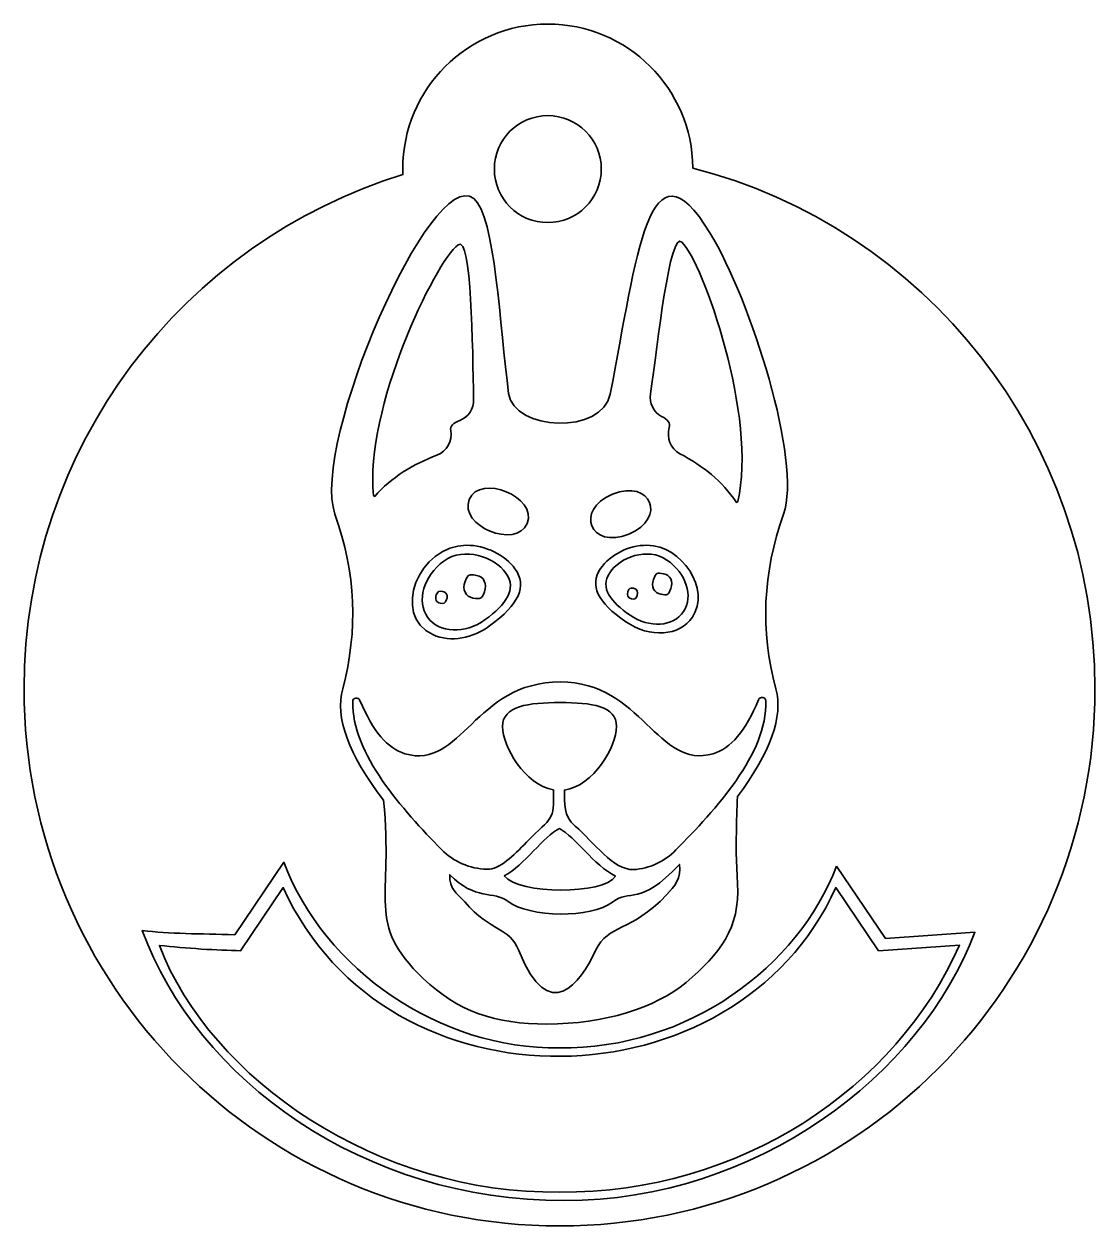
# Model space of a CAD drawing. Header units: inches. Extents: x 10.06 to 13.56, y -8.78 to -4.86.
import ezdxf

# ---------------------------------------------------------------- set-up
doc = ezdxf.new("R2010")
doc.units = ezdxf.units.IN
doc.header["$MEASUREMENT"] = 0
doc.layers.add('_U+0421_U+043B_U+043E_U+0439 1', color=7, linetype='Continuous')

msp = doc.modelspace()

# ---------------------------------------------------------------- linework, layer by layer
at = {"layer": '_U+0421_U+043B_U+043E_U+0439 1', "color": 242, "lineweight": 35, "true_color": 0xc1272d}
for points, knots in [([(12.2413, -5.3264), (12.2393, -5.0663), (12.0279, -4.8558), (11.7674, -4.8558), (11.5056, -4.8558), (11.2933, -5.0681), (11.2933, -5.3299), (11.2933, -5.3358), (11.2936, -5.3418), (11.2939, -5.3478), (10.5771, -5.5675), (10.0556, -6.2365), (10.0556, -7.0278), (10.0556, -7.9978), (10.839, -8.784), (11.8056, -8.784), (12.7721, -8.784), (13.5556, -7.9978), (13.5556, -7.0278), (13.5556, -6.2087), (12.9969, -5.5207), (12.2413, -5.3264)], [0, 0, 0, 0, 1, 1, 1, 2, 2, 2, 3, 3, 3, 4, 4, 4, 5, 5, 5, 6, 6, 6, 7, 7, 7, 7]), ([(11.7674, -5.5046), (11.6708, -5.5046), (11.5926, -5.4264), (11.5926, -5.3299), (11.5926, -5.2333), (11.6708, -5.1551), (11.7674, -5.1551), (11.8639, -5.1551), (11.9421, -5.2333), (11.9421, -5.3299), (11.9421, -5.4264), (11.8639, -5.5046), (11.7674, -5.5046)], [0, 0, 0, 0, 1, 1, 1, 2, 2, 2, 3, 3, 3, 4, 4, 4, 4])]:
    msp.add_open_spline(points, degree=3, knots=knots, dxfattribs=at)
at = {"layer": '_U+0421_U+043B_U+043E_U+0439 1', "color": 7, "lineweight": 35, "true_color": 0xffffff}
for points, knots in [([(12.2971, -5.5381), (12.0974, -5.2103), (12.059, -5.6112), (11.9714, -6.065), (11.947, -6.1981), (11.6554, -6.1864), (11.6393, -6.0629), (11.6102, -5.8469), (11.5958, -5.4814), (11.5251, -5.4259), (11.3868, -5.3174), (10.9909, -6.2284), (11.0717, -6.4576), (11.1399, -6.6501), (11.148, -6.8367), (11.0969, -7.0281), (11.0716, -7.1225), (11.1156, -7.2428), (11.2303, -7.3926), (11.2647, -7.7189), (11.1695, -7.7918), (11.3603, -7.9753), (11.4728, -8.0833), (11.5967, -8.1241), (11.7647, -8.1241), (11.9517, -8.1241), (12.12, -8.0713), (12.2194, -7.988), (12.3296, -7.8955), (12.3963, -7.8098), (12.3872, -7.6662), (12.3783, -7.5273), (12.3873, -7.3945), (12.387, -7.3806), (12.4957, -7.236), (12.5372, -7.1196), (12.5126, -7.0281), (12.4614, -6.8369), (12.4695, -6.6501), (12.5377, -6.4576), (12.5982, -6.2865), (12.4318, -5.7592), (12.2971, -5.5381)], [0, 0, 0, 0, 1, 1, 1, 2, 2, 2, 3, 3, 3, 4, 4, 4, 5, 5, 5, 6, 6, 6, 7, 7, 7, 8, 8, 8, 9, 9, 9, 10, 10, 10, 11, 11, 11, 12, 12, 12, 13, 13, 13, 14, 14, 14, 14]), ([(12.1028, -6.0648), (12.127, -5.8995), (12.1651, -5.5305), (12.2054, -5.5685), (12.274, -5.633), (12.4542, -6.1447), (12.388, -6.4166), (12.388, -6.4166), (12.384, -6.4191), (12.384, -6.4191), (12.3376, -6.3503), (12.2736, -6.2989), (12.1991, -6.2601), (12.168, -6.244), (12.1547, -6.208), (12.1644, -6.1744), (12.1682, -6.1608), (12.1597, -6.1487), (12.1388, -6.138), (12.1124, -6.1243), (12.0984, -6.0945), (12.1028, -6.0648)], [0, 0, 0, 0, 1, 1, 1, 2, 2, 2, 3, 3, 3, 4, 4, 4, 5, 5, 5, 6, 6, 6, 7, 7, 7, 7]), ([(11.4743, -5.5772), (11.5191, -5.5446), (11.5213, -5.9161), (11.5249, -6.0833), (11.5254, -6.1131), (11.5079, -6.1411), (11.4799, -6.1512), (11.4578, -6.1594), (11.4479, -6.1704), (11.4501, -6.1843), (11.4555, -6.2188), (11.4378, -6.2528), (11.4051, -6.2649), (11.3262, -6.2942), (11.2565, -6.3372), (11.2017, -6.3998), (11.2017, -6.3998), (11.1981, -6.3967), (11.1981, -6.3967), (11.1661, -6.1189), (11.3982, -5.6328), (11.4743, -5.5772)], [0, 0, 0, 0, 1, 1, 1, 2, 2, 2, 3, 3, 3, 4, 4, 4, 5, 5, 5, 6, 6, 6, 7, 7, 7, 7]), ([(11.6999, -6.4878), (11.6643, -6.5729), (11.4758, -6.497), (11.5106, -6.4099), (11.5461, -6.3236), (11.7347, -6.4023), (11.6999, -6.4878)], [0, 0, 0, 0, 1, 1, 1, 2, 2, 2, 2]), ([(11.9788, -6.3927), (12.1047, -6.3412), (12.1576, -6.4711), (12.0323, -6.5227), (11.9059, -6.574), (11.854, -6.4443), (11.9788, -6.3927)], [0, 0, 0, 0, 1, 1, 1, 2, 2, 2, 2]), ([(11.5773, -6.8228), (11.5235, -6.862), (11.4504, -6.879), (11.3917, -6.8513), (11.2537, -6.787), (11.3459, -6.5592), (11.5019, -6.5592), (11.563, -6.5592), (11.6281, -6.5908), (11.6601, -6.6359), (11.7004, -6.693), (11.6742, -6.7523), (11.5773, -6.8228)], [0, 0, 0, 0, 1, 1, 1, 2, 2, 2, 3, 3, 3, 4, 4, 4, 4]), ([(12.24, -6.7944), (12.1982, -6.8568), (12.1009, -6.8633), (12.0222, -6.8094), (11.9293, -6.7454), (11.903, -6.6901), (11.9397, -6.6355), (11.9697, -6.5907), (12.0319, -6.5592), (12.091, -6.5592), (12.2064, -6.5592), (12.3, -6.7046), (12.24, -6.7944)], [0, 0, 0, 0, 1, 1, 1, 2, 2, 2, 3, 3, 3, 4, 4, 4, 4]), ([(11.4276, -6.611), (11.3609, -6.6596), (11.3372, -6.7417), (11.3746, -6.7944), (11.412, -6.8472), (11.4963, -6.8506), (11.563, -6.802), (11.6297, -6.7534), (11.6679, -6.703), (11.6305, -6.6502), (11.5931, -6.5975), (11.4942, -6.5624), (11.4276, -6.611)], [0, 0, 0, 0, 1, 1, 1, 2, 2, 2, 3, 3, 3, 4, 4, 4, 4]), ([(11.9697, -6.649), (11.9363, -6.6988), (11.9731, -6.7446), (12.0361, -6.7879), (12.0991, -6.8313), (12.1772, -6.826), (12.2105, -6.7762), (12.2439, -6.7264), (12.2198, -6.6508), (12.1568, -6.6075), (12.0938, -6.5642), (12.003, -6.5991), (11.9697, -6.649)], [0, 0, 0, 0, 1, 1, 1, 2, 2, 2, 3, 3, 3, 4, 4, 4, 4]), ([(11.5601, -6.7114), (11.5502, -6.7372), (11.547, -6.7355), (11.5228, -6.7317), (11.4985, -6.7279), (11.4869, -6.7038), (11.4968, -6.678), (11.5067, -6.6522), (11.5098, -6.6539), (11.5341, -6.6577), (11.5583, -6.6615), (11.57, -6.6856), (11.5601, -6.7114)], [0, 0, 0, 0, 1, 1, 1, 2, 2, 2, 3, 3, 3, 4, 4, 4, 4]), ([(12.1695, -6.7008), (12.1607, -6.7239), (12.1579, -6.7224), (12.1362, -6.719), (12.1145, -6.7156), (12.104, -6.6942), (12.1128, -6.671), (12.1216, -6.6479), (12.1244, -6.6495), (12.1461, -6.6528), (12.1678, -6.6562), (12.1783, -6.6776), (12.1695, -6.7008)], [0, 0, 0, 0, 1, 1, 1, 2, 2, 2, 3, 3, 3, 4, 4, 4, 4]), ([(11.4367, -6.7369), (11.4318, -6.7498), (11.428, -6.7505), (11.4159, -6.7486), (11.4037, -6.7467), (11.3979, -6.7347), (11.4029, -6.7218), (11.4078, -6.7089), (11.4116, -6.7082), (11.4237, -6.7101), (11.4359, -6.712), (11.4417, -6.724), (11.4367, -6.7369)], [0, 0, 0, 0, 1, 1, 1, 2, 2, 2, 3, 3, 3, 4, 4, 4, 4]), ([(12.0592, -6.7239), (12.0548, -6.7355), (12.0514, -6.7361), (12.0405, -6.7344), (12.0297, -6.7327), (12.0244, -6.722), (12.0288, -6.7104), (12.0332, -6.6989), (12.0366, -6.6982), (12.0475, -6.6999), (12.0583, -6.7016), (12.0636, -6.7123), (12.0592, -6.7239)], [0, 0, 0, 0, 1, 1, 1, 2, 2, 2, 3, 3, 3, 4, 4, 4, 4]), ([(12.4799, -7.0682), (12.4857, -7.2404), (12.3155, -7.4235), (12.1859, -7.5552), (12.1483, -7.5935), (12.0992, -7.6163), (12.0476, -7.6193), (11.9818, -7.6224), (11.9176, -7.5285), (11.8568, -7.4773), (11.8178, -7.4445), (11.8226, -7.4035), (11.8218, -7.3595), (11.9171, -7.3459), (11.992, -7.2167), (11.992, -7.1521), (11.992, -7.0839), (11.9108, -7.0736), (11.8078, -7.0736), (11.7048, -7.0736), (11.6191, -7.0839), (11.6191, -7.1521), (11.6191, -7.2159), (11.692, -7.3427), (11.7856, -7.359), (11.7875, -7.4641), (11.783, -7.4424), (11.6982, -7.5297), (11.655, -7.574), (11.6095, -7.6199), (11.5686, -7.6184), (11.5117, -7.6165), (11.4589, -7.5935), (11.4199, -7.5536), (11.2947, -7.4258), (11.1259, -7.2398), (11.1296, -7.0704), (11.1299, -7.0572), (11.1482, -7.0543), (11.1533, -7.0665), (11.1953, -7.1667), (11.2438, -7.224), (11.3006, -7.2407), (11.4851, -7.2949), (11.528, -7.0059), (11.8082, -7.0059), (12.0748, -7.0059), (12.1264, -7.2948), (12.3078, -7.2407), (12.3651, -7.224), (12.414, -7.1659), (12.4562, -7.0643), (12.4612, -7.0521), (12.4795, -7.055), (12.4799, -7.0682)], [0, 0, 0, 0, 1, 1, 1, 2, 2, 2, 3, 3, 3, 4, 4, 4, 5, 5, 5, 6, 6, 6, 7, 7, 7, 8, 8, 8, 9, 9, 9, 10, 10, 10, 11, 11, 11, 12, 12, 12, 13, 13, 13, 14, 14, 14, 15, 15, 15, 16, 16, 16, 17, 17, 17, 18, 18, 18, 18]), ([(11.6245, -7.6402), (11.6908, -7.605), (11.7549, -7.5086), (11.8053, -7.4854), (11.8564, -7.5114), (11.9173, -7.6048), (11.9883, -7.6409), (11.9495, -7.7022), (11.6735, -7.7015), (11.6245, -7.6402)], [0, 0, 0, 0, 1, 1, 1, 2, 2, 2, 3, 3, 3, 3]), ([(12.7108, -7.6079), (12.5866, -7.937), (12.226, -8.2068), (11.8048, -8.2022), (11.4152, -8.2072), (11.0374, -7.9479), (10.9044, -7.5952), (10.9044, -7.5952), (10.744, -7.8323), (10.744, -7.8323), (10.6315, -7.8291), (10.5293, -7.829), (10.4421, -7.8183), (10.6192, -8.3046), (11.1645, -8.703), (11.8217, -8.7012), (12.4477, -8.7012), (12.987, -8.2923), (13.1632, -7.8241), (13.1632, -7.8241), (12.871, -7.8447), (12.871, -7.8447), (12.871, -7.8447), (12.7108, -7.6079), (12.7108, -7.6079)], [0, 0, 0, 0, 1, 1, 1, 2, 2, 2, 3, 3, 3, 4, 4, 4, 5, 5, 5, 6, 6, 6, 7, 7, 7, 8, 8, 8, 8]), ([(11.4959, -7.7252), (11.4698, -7.6953), (11.4447, -7.6838), (11.4468, -7.636), (11.5298, -7.7213), (11.5916, -7.6875), (11.6369, -7.723), (11.7053, -7.7765), (11.9106, -7.7795), (11.9788, -7.7253), (12.0359, -7.6799), (12.0653, -7.7433), (12.1973, -7.6026), (12.2048, -7.6457), (12.1807, -7.6756), (12.1564, -7.7011), (12.0347, -7.8285), (11.9663, -7.7943), (11.9237, -7.8842), (11.8735, -7.9903), (11.7715, -8.1312), (11.6727, -7.8842), (11.6418, -7.8069), (11.5824, -7.8241), (11.4959, -7.7252)], [0, 0, 0, 0, 1, 1, 1, 2, 2, 2, 3, 3, 3, 4, 4, 4, 5, 5, 5, 6, 6, 6, 7, 7, 7, 8, 8, 8, 8]), ([(11.8063, -8.6734), (11.2146, -8.6813), (10.6646, -8.306), (10.498, -7.8672), (10.5829, -7.8767), (10.6894, -7.8831), (10.763, -7.8845), (10.763, -7.8845), (10.9025, -7.6782), (10.9025, -7.6782), (11.2416, -8.4274), (12.3817, -8.3995), (12.7086, -7.6782), (12.7086, -7.6782), (12.8484, -7.8849), (12.8484, -7.8849), (12.8484, -7.8849), (13.1125, -7.8662), (13.1125, -7.8662), (12.9088, -8.3314), (12.3947, -8.6793), (11.8063, -8.6734)], [0, 0, 0, 0, 1, 1, 1, 2, 2, 2, 3, 3, 3, 4, 4, 4, 5, 5, 5, 6, 6, 6, 7, 7, 7, 7])]:
    msp.add_open_spline(points, degree=3, knots=knots, dxfattribs=at)

doc.saveas('drawing.dxf')
